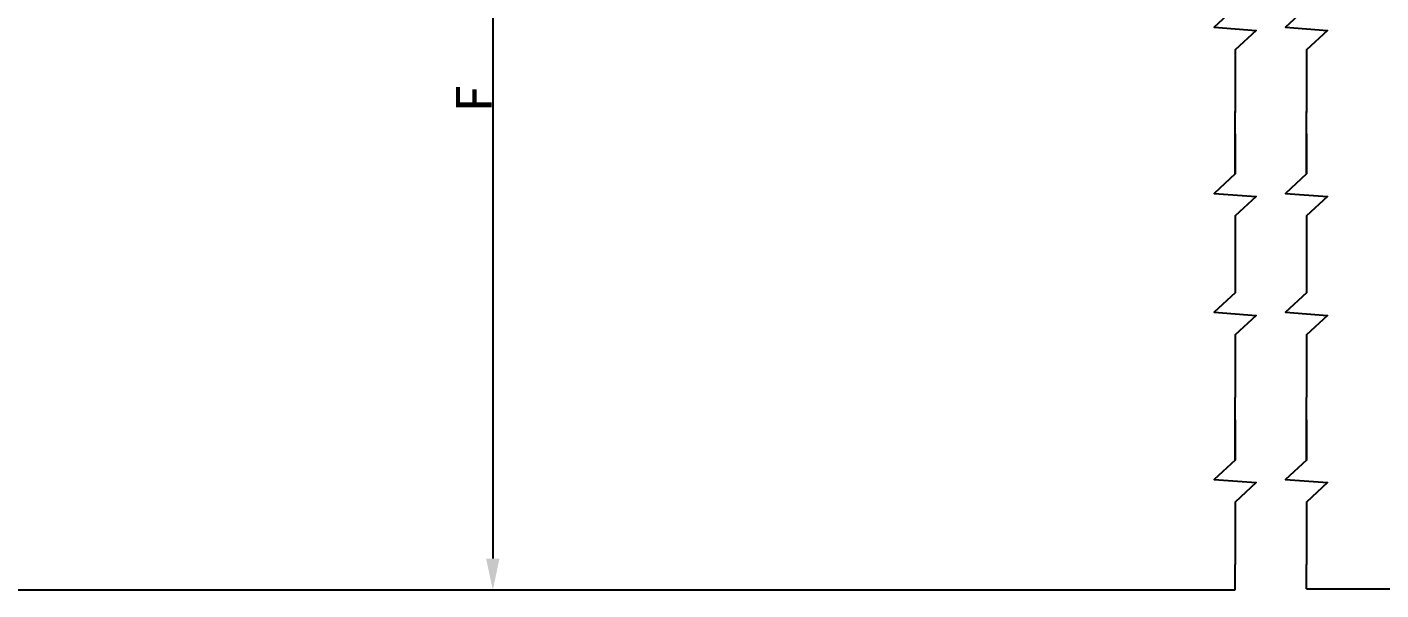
# Model space of a CAD drawing. Header units: millimetres. Extents: x 6781 to 13993, y -7973 to 4183.
# Drawn here: x 9545 to 11060, y 818 to 1447 of the extents above; entities that cross this region are included whole.
import ezdxf

# ---------------------------------------------------------------- set-up
doc = ezdxf.new("R2010")
doc.units = ezdxf.units.MM
doc.header["$LTSCALE"] = 307.34
doc.header["$PDMODE"] = 3
doc.header["$PDSIZE"] = 8
doc.layers.get('0').update_dxf_attribs({"linetype": 'CONTINUOUS'})
doc.layers.get('Defpoints').update_dxf_attribs({"linetype": 'CONTINUOUS'})
doc.styles.get("Standard").update_dxf_attribs({"font": 'calibri.ttf'})
doc.dimstyles.new('DIMSTYLE_1', dxfattribs={"dimtxt": 40, "dimasz": 35, "dimexe": 1.5, "dimexo": 1, "dimgap": 1, "dimtad": 1, "dimdsep": 46, "dimtxsty": 'Standard', "dimblk": '_FILLED', "dimblk1": '_FILLED', "dimblk2": '_FILLED', "dimcen": 0.09, "dimazin": 2, "dimtp": 0.01, "dimtm": 0.01, "dimtfac": 1, "dimtofl": 0, "dimtmove": 0, "dimatfit": 3, "dimldrblk": '_FILLED', "dimfxl": 1, "dimtolj": 1, "dimarcsym": 0})

# ---------------------------------------------------------------- blocks, each defined once
blk = doc.blocks.new('_FILLED')
at = {"color": 0, "linetype": 'ByBlock'}
blk.add_solid([(0, 0), (-1, 0.214), (-1, -0.214)], dxfattribs=at)
blk = doc.blocks.new('*D806')
at = {"color": 0, "linetype": 'Continuous', "lineweight": -2}
for p, q in [((9764.1, 1917.5), (10067.4, 1917.5)), ((10065.9, 1882.5), (10065.9, 852.5)), ((9764.1, 817.5), (10067.4, 817.5))]:
    blk.add_line(p, q, dxfattribs=at)
at = {"layer": 'Defpoints', "color": 0}
for p in [(9763.1, 1917.5), (9763.1, 817.5), (10065.9, 817.5)]:
    blk.add_point(p, dxfattribs=at)
at = {"color": 0, "linetype": 'ByBlock', "lineweight": -2, "xscale": 35, "yscale": 35, "zscale": 35}
for p, rotation in [((10065.9, 1917.5), 90), ((10065.9, 817.5), 270)]:
    blk.add_blockref('_FILLED', p, dxfattribs=dict(at, rotation=rotation))
at = {"color": 0, "lineweight": 25, "insert": (10044.8, 1367.5), "char_height": 40, "attachment_point": 5, "rotation": 90}
blk.add_mtext('\\A1;F', dxfattribs=at)

msp = doc.modelspace()

# ---------------------------------------------------------------- linework, layer by layer
for p, q in [((10896.87679, 1421.70198), (10896.87679, 1351.70198)), ((10896.87679, 1421.70198), (10896.87679, 1351.70198)), ((10976.87679, 1421.70198), (10976.87679, 1351.70198)), ((10976.87679, 1421.70198), (10976.87679, 1351.70198)), ((10896.87679, 1282.87992), (10896.87679, 1352.87992)), ((10896.87679, 1282.87992), (10896.87679, 1352.87992)), ((10976.87679, 1282.87992), (10976.87679, 1352.87992)), ((10976.87679, 1282.87992), (10976.87679, 1352.87992)), ((10896.87679, 1235.87992), (10896.87679, 1153.78684)), ((10896.87679, 1235.87992), (10896.87679, 1153.78658)), ((10976.87679, 1235.87992), (10976.87679, 1172.22693)), ((10976.87679, 1235.87992), (10976.87679, 1153.78658)), ((10896.87679, 1102.84057), (10896.87679, 1032.84057)), ((10896.87679, 1102.84057), (10896.87679, 1032.84057)), ((10976.87679, 1102.84057), (10976.87679, 1032.84057)), ((10976.87679, 1102.84057), (10976.87679, 1032.84057)), ((10896.87679, 962.84057), (10896.87679, 1032.84057)), ((10896.87679, 962.84057), (10896.87679, 1032.84057)), ((10976.87679, 962.84057), (10976.87679, 1032.84057)), ((10976.87679, 962.84057), (10976.87679, 1032.84057)), ((10896.87679, 915.84057), (10896.87679, 845.84057)), ((10896.87679, 915.84057), (10896.87679, 845.84057)), ((10976.87679, 915.84057), (10976.87679, 845.84057)), ((10976.87679, 915.84057), (10976.87679, 845.84057)), ((10896.87679, 817.51731), (10896.87679, 845.84057)), ((10896.87679, 817.51731), (10896.87679, 845.84057)), ((10976.87679, 818.69525), (10976.87679, 845.84057)), ((10976.87679, 818.69525), (10976.87679, 845.84057)), ((10976.87679, 818.69525), (11876.37523, 818.69525)), ((6928.39946, 817.51731), (10896.87679, 817.51731))]:
    msp.add_line(p, q)
for points in [[(10896.87679, 1513.69466), (10896.87679, 1468.70198), (10873.39019, 1446.92547), (10920.36339, 1443.47849), (10896.87679, 1421.70198), (10896.87679, 1352.87992)], [(10896.87679, 1513.69466), (10896.87679, 1468.70198), (10873.39019, 1446.92547), (10920.36339, 1443.47849), (10896.87679, 1421.70198), (10896.87679, 1352.87992)], [(10976.87679, 1513.69466), (10976.87679, 1468.70198), (10953.39019, 1446.92547), (11000.36339, 1443.47849), (10976.87679, 1421.70198), (10976.87679, 1352.87992)], [(10976.87679, 1513.69466), (10976.87679, 1468.70198), (10953.39019, 1446.92547), (11000.36339, 1443.47849), (10976.87679, 1421.70198), (10976.87679, 1352.87992)], [(10896.87679, 1327.8726), (10896.87679, 1282.87992), (10873.39019, 1261.10341), (10920.36339, 1257.65643), (10896.87679, 1235.87992), (10896.87679, 1153.78684)], [(10896.87679, 1327.8726), (10896.87679, 1282.87992), (10873.39019, 1261.10341), (10920.36339, 1257.65643), (10896.87679, 1235.87992), (10896.87679, 1153.78684)], [(10976.87679, 1327.8726), (10976.87679, 1282.87992), (10953.39019, 1261.10341), (11000.36339, 1257.65643), (10976.87679, 1235.87992), (10976.87679, 1172.22693)], [(10976.87679, 1327.8726), (10976.87679, 1282.87992), (10953.39019, 1261.10341), (11000.36339, 1257.65643), (10976.87679, 1235.87992), (10976.87679, 1172.22693)], [(10896.87679, 1194.83325), (10896.87679, 1149.84057), (10873.39019, 1128.06406), (10920.36339, 1124.61708), (10896.87679, 1102.84057), (10896.87679, 1034.01851)], [(10896.87679, 1194.83325), (10896.87679, 1149.84057), (10873.39019, 1128.06406), (10920.36339, 1124.61708), (10896.87679, 1102.84057), (10896.87679, 1034.01851)], [(10976.87679, 1194.83325), (10976.87679, 1149.84057), (10953.39019, 1128.06406), (11000.36339, 1124.61708), (10976.87679, 1102.84057), (10976.87679, 1034.01851)], [(10976.87679, 1194.83325), (10976.87679, 1149.84057), (10953.39019, 1128.06406), (11000.36339, 1124.61708), (10976.87679, 1102.84057), (10976.87679, 1034.01851)], [(10896.87679, 1007.83325), (10896.87679, 962.84057), (10873.39019, 941.06406), (10920.36339, 937.61708), (10896.87679, 915.84057), (10896.87679, 847.01851)], [(10896.87679, 1007.83325), (10896.87679, 962.84057), (10873.39019, 941.06406), (10920.36339, 937.61708), (10896.87679, 915.84057), (10896.87679, 847.01851)], [(10976.87679, 1007.83325), (10976.87679, 962.84057), (10953.39019, 941.06406), (11000.36339, 937.61708), (10976.87679, 915.84057), (10976.87679, 847.01851)], [(10976.87679, 1007.83325), (10976.87679, 962.84057), (10953.39019, 941.06406), (11000.36339, 937.61708), (10976.87679, 915.84057), (10976.87679, 847.01851)]]:
    msp.add_lwpolyline(points)

# ---------------------------------------------------------------- dimensions: what is measured, and where the dimension line sits
at = {"color": 0, "linetype": 'Continuous', "lineweight": 25}
dim = msp.add_linear_dim(base=(10065.91615, 817.51731), p1=(9763.10189, 1917.51731), p2=(9763.10189, 817.51731), angle=90, text='F', dimstyle='DIMSTYLE_1', override={"dimtxsty": 'Standard', "dimldrblk": '_FILLED'}, dxfattribs=at)
dim.commit()
dim.dimension.update_dxf_attribs({"geometry": '*D806', "text_midpoint": (10044.82384, 1367.51731)})

doc.saveas('drawing.dxf')
